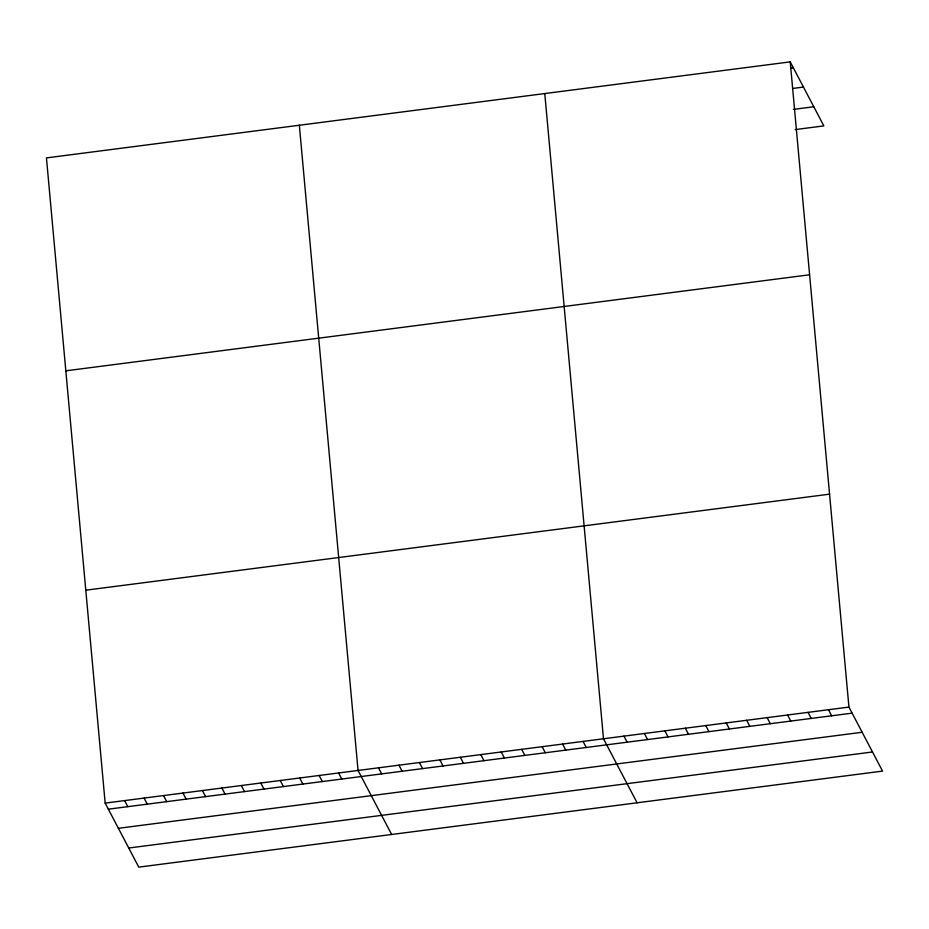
<?xml version="1.0" encoding="UTF-8"?>
<svg xmlns="http://www.w3.org/2000/svg" width="929" height="929" viewBox="0 0 929 929"><rect width="100%" height="100%" fill="white"/><g stroke="black" fill="none" stroke-linecap="round" stroke-linejoin="round"><path stroke-width="1.39" d="M790.231 61.871L46.45 157.895L105.163 803.109L138.769 867.129L882.55 771.105L848.932 707.085L790.231 61.871L823.837 125.891L795.201 129.584M790.684 68.281L793.412 67.933M792.542 88.464L803.457 87.059M793.343 109.401L813.804 106.765M65.82 370.822L809.6 274.787M85.782 590.194L829.562 494.158M105.163 803.109L848.932 707.085M108.345 809.182L852.125 713.147M118.389 828.308L862.158 732.273M128.736 848.014L872.505 751.979M828.482 709.721L831.664 715.794M808.033 712.357L811.214 718.431M787.571 715.005L790.765 721.067M767.122 717.641L770.304 723.714M746.672 720.289L749.854 726.35M726.211 722.925L729.404 728.998M705.761 725.572L708.943 731.634M685.312 728.208L688.494 734.27M664.85 730.844L668.032 736.918M644.401 733.492L647.583 739.554M623.94 736.128L627.133 742.201M637.108 802.795L603.49 738.776L544.777 93.562M583.04 741.412L586.222 747.473M562.579 744.048L565.773 750.121M542.13 746.695L545.311 752.757M521.68 749.331L524.862 755.405M501.219 751.979L504.412 758.041M480.769 754.615L483.951 760.688M460.319 757.263L463.501 763.324M439.858 759.899L443.04 765.96M419.409 762.535L422.59 768.608M398.947 765.182L402.141 771.244M378.498 767.818L381.68 773.892M391.655 834.486L358.048 770.466L299.335 125.241M338.597 772.974L341.779 779.036M319.135 775.483L322.328 781.556M299.684 777.991L302.877 784.064M280.233 780.511L283.415 786.573M260.782 783.019L263.964 789.081M241.331 785.528L244.513 791.601M221.88 788.047L225.062 794.109M202.429 790.556L205.611 796.617M182.967 793.064L186.16 799.137M163.516 795.572L166.709 801.646M144.065 798.092L147.246 804.154M124.614 800.601L127.796 806.662"/></g></svg>
